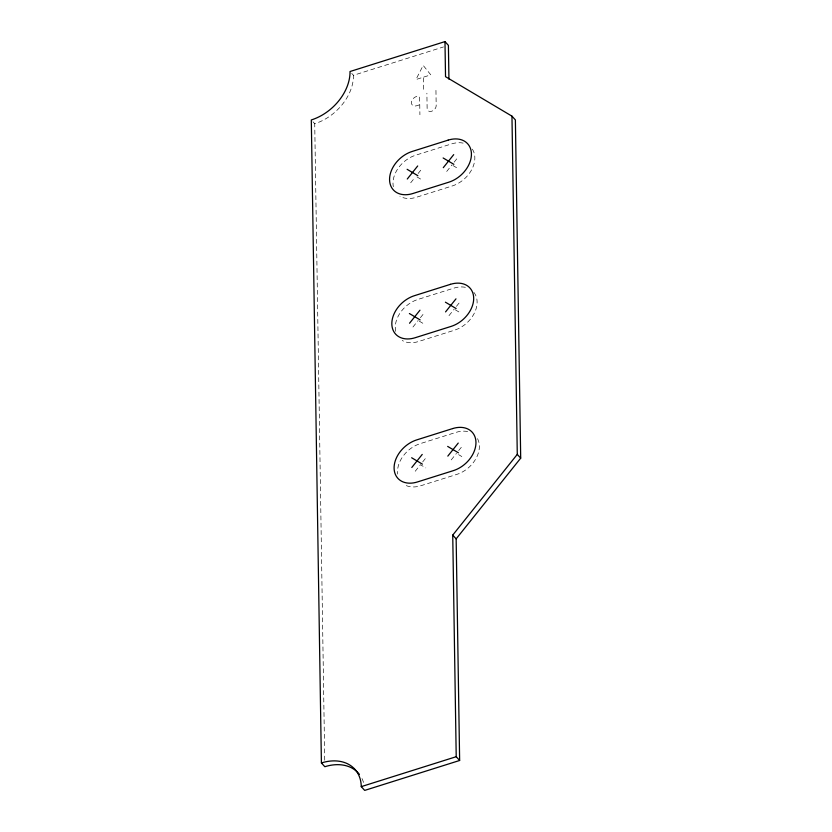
<?xml version="1.0" encoding="UTF-8"?>
<svg xmlns="http://www.w3.org/2000/svg" width="832" height="832" viewBox="0 0 832 832"><rect width="100%" height="100%" fill="white"/><g stroke="black" fill="none" stroke-linecap="round" stroke-linejoin="round"><path stroke-width="0.62" stroke-dasharray="4.16 3.12" d="M410.696 182.79L415.168 177.206M418.142 173.482L421.127 169.759M446.711 171.444L451.932 164.923M454.158 162.136L457.142 158.402M412.963 327.018L418.174 320.497M420.41 317.699L423.394 313.976M448.978 315.671L454.199 309.15M456.425 306.353L459.41 302.63M415.23 471.245L420.441 464.724L425.807 467.906M422.677 461.926L425.651 458.203M451.246 459.898L456.456 453.378M458.692 450.58L461.677 446.857M324.73 760.23L314.725 123.729A44.346 32.105 -42.2 0 0 353.454 75.296L443.477 46.935M423.904 77.022L430.799 74.849L423.186 65.395L415.958 79.529L423.374 77.189L423.571 89.44M419.234 104.946L416.53 105.799A5.699 4.129 -42.2 0 1 411.414 102.752A5.699 4.129 -42.2 0 1 416.385 96.533L417.154 96.283A2.777 2.007 -42.2 0 1 419.65 97.77L419.91 114.743M453.003 165.568L457.298 168.116M416.988 176.914L421.273 179.462M455.27 309.785L459.555 312.333M419.255 321.131L423.54 323.69M458.609 454.646L461.822 456.56M351.738 73.403L353.454 75.296M313.019 121.836L314.725 123.729M435.947 90.366L436.186 105.643A5.117 3.702 -42.2 0 1 431.725 111.228A5.117 3.702 -42.2 0 1 427.128 108.503L426.889 93.226M362.003 778.565A44.346 32.105 -42.2 0 1 363.969 784.202M473.876 292.375A25.875 18.73 -42.2 0 1 454.522 330.179L418.506 341.526A25.875 18.73 -42.2 0 1 402.21 340.475M465.369 287.321A25.875 18.73 -42.2 0 0 453.866 288.122L417.851 299.468A25.875 18.73 -42.2 0 0 395.834 331.937M477.506 438.651A25.875 18.73 -42.2 0 1 456.789 474.406L420.774 485.753A25.875 18.73 -42.2 0 1 404.466 484.702M467.636 431.548A25.875 18.73 -42.2 0 0 456.134 432.338L420.108 443.685A25.875 18.73 -42.2 0 0 397.686 474.094M472.337 149.146A25.875 18.73 -42.2 0 1 452.254 185.962L416.239 197.309A25.875 18.73 -42.2 0 1 399.942 196.248M463.102 143.104A25.875 18.73 -42.2 0 0 451.599 143.894L415.584 155.241A25.875 18.73 -42.2 0 0 393.328 186.701"/><path stroke-width="1.25" d="M407.274 179.015L417.695 165.974M443.29 167.669L453.71 154.627M409.542 323.242L419.962 310.201M445.557 311.896L455.978 298.854M411.809 467.459L422.23 454.428M447.824 456.113L458.245 443.071M321.402 762.944A44.346 32.105 -42.2 0 1 361.265 786.625L364.686 790.4L459.638 760.479L456.217 756.704L452.733 535.101L517.275 454.376L511.961 116.147L445.526 76.679L444.974 41.6L350.022 71.521A44.346 32.105 -42.2 0 1 311.303 119.954L321.402 762.944L324.834 766.719A44.346 32.105 -42.2 0 1 359.414 774.384M459.638 760.479L456.154 538.876L520.697 458.151L515.382 119.922L511.961 116.147M361.265 786.625L456.217 756.704M443.134 157.966L453.866 164.341M407.118 169.312L417.851 175.687M445.401 302.182L456.134 308.558M409.386 313.529L420.118 319.904M447.668 446.41L458.401 452.785M411.653 457.756L422.386 464.131M444.974 41.6L448.406 45.375L448.937 79.154M517.275 454.376L520.697 458.151M452.733 535.101L456.154 538.876M448.167 140.119L412.152 151.466A25.875 18.73 -42.2 0 0 389.563 179.722A25.875 18.73 -42.2 0 0 412.818 193.534L448.833 182.187A25.875 18.73 -42.2 0 0 471.422 153.93A25.875 18.73 -42.2 0 0 448.167 140.119M450.434 284.336L414.419 295.693A25.875 18.73 -42.2 0 0 391.83 323.939A25.875 18.73 -42.2 0 0 415.085 337.75L451.1 326.404A25.875 18.73 -42.2 0 0 473.689 298.147A25.875 18.73 -42.2 0 0 450.434 284.336M452.702 428.563L416.686 439.91A25.875 18.73 -42.2 0 0 394.098 468.166A25.875 18.73 -42.2 0 0 417.352 481.978L453.367 470.631A25.875 18.73 -42.2 0 0 475.956 442.374A25.875 18.73 -42.2 0 0 452.702 428.563"/></g></svg>
